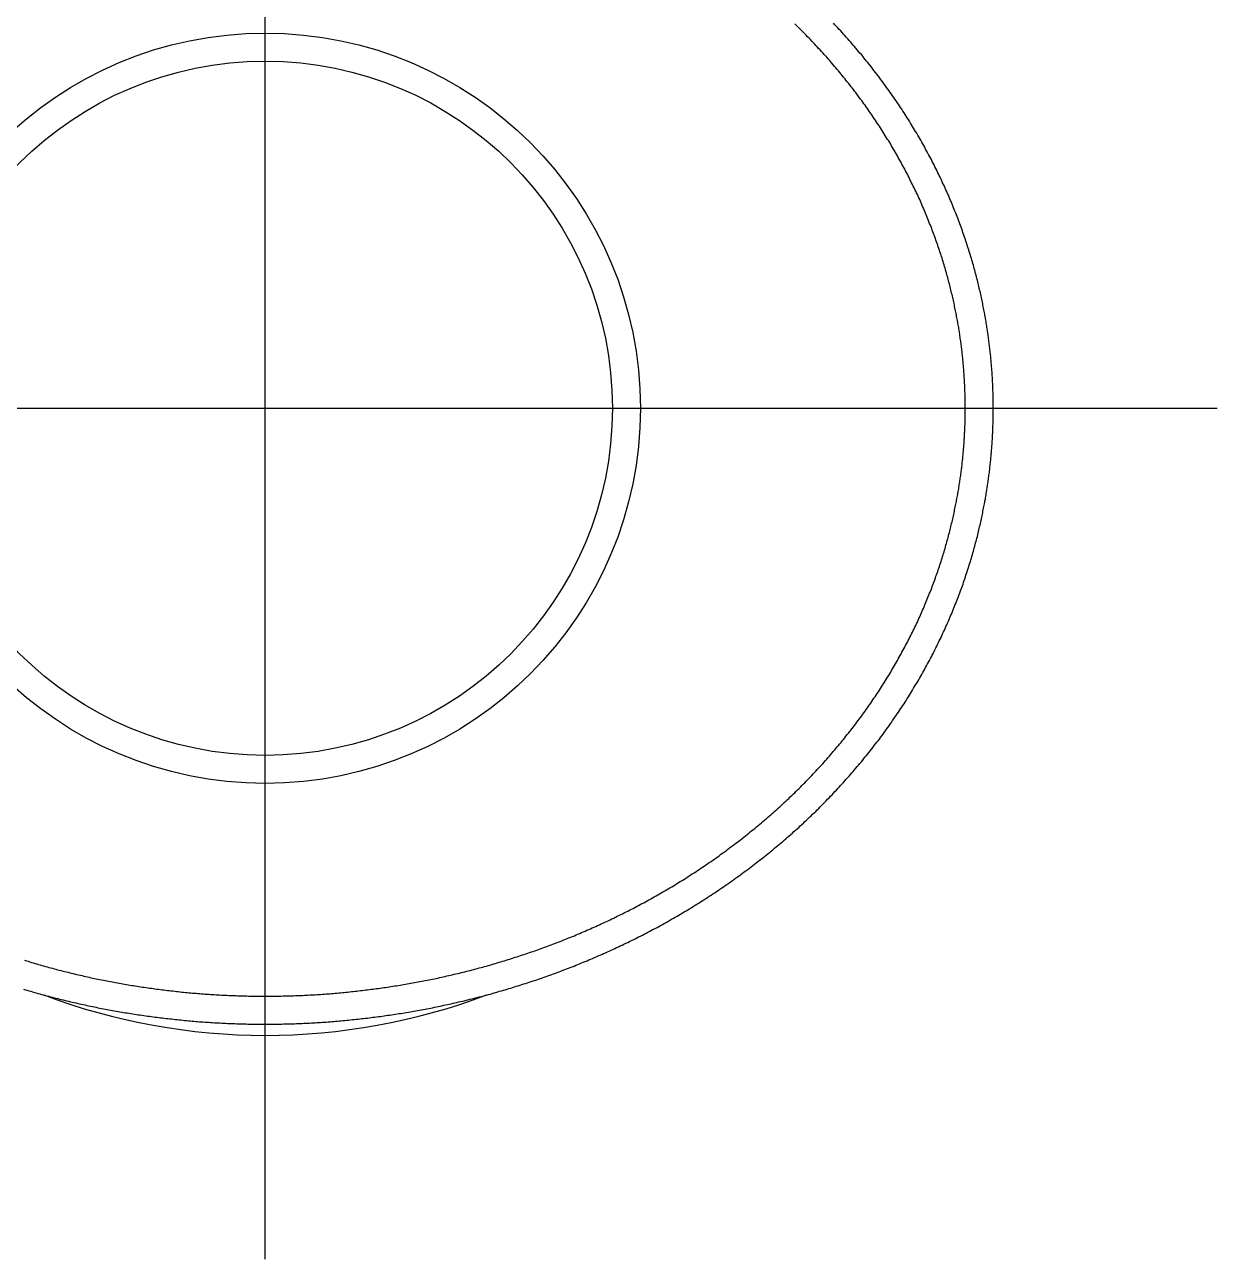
# Model space of a CAD drawing. Extents: x -29 to 61.8, y -32.1 to 20.9.
# Drawn here: x 51.2 to 61.85, y -7.6 to 3.42 of the extents above; entities that cross this region are included whole.
import ezdxf

# ---------------------------------------------------------------- set-up
doc = ezdxf.new("R2010")
doc.units = 0
doc.linetypes.add('CENTER', pattern=[50.8, 31.75, -6.35, 6.35, -6.35])
doc.layers.get('0').update_dxf_attribs({"linetype": 'CONTINUOUS'})
doc.layers.add('CENTER', color=1, linetype='CENTER')

msp = doc.modelspace()

# ---------------------------------------------------------------- linework, layer by layer
at = {"color": 7}
for points in [[(59.599, 0, 0), (59.599, 0.01, 0), (59.599, 0.021, 0), (59.599, 0.031, 0), (59.599, 0.041, 0), (59.599, 0.052, 0), (59.598, 0.062, 0), (59.598, 0.073, 0), (59.598, 0.083, 0), (59.598, 0.094, 0), (59.598, 0.104, 0), (59.597, 0.114, 0), (59.597, 0.125, 0), (59.597, 0.136, 0), (59.596, 0.146, 0), (59.596, 0.157, 0), (59.596, 0.167, 0), (59.595, 0.178, 0), (59.595, 0.188, 0), (59.594, 0.199, 0), (59.594, 0.21, 0), (59.593, 0.22, 0), (59.593, 0.231, 0), (59.592, 0.242, 0), (59.592, 0.253, 0), (59.591, 0.263, 0), (59.59, 0.274, 0), (59.59, 0.285, 0), (59.589, 0.296, 0), (59.588, 0.307, 0), (59.587, 0.318, 0), (59.587, 0.329, 0), (59.586, 0.339, 0), (59.585, 0.35, 0), (59.584, 0.361, 0), (59.583, 0.373, 0), (59.582, 0.384, 0), (59.581, 0.395, 0), (59.58, 0.406, 0), (59.579, 0.417, 0), (59.578, 0.428, 0), (59.577, 0.439, 0), (59.576, 0.451, 0), (59.575, 0.462, 0), (59.573, 0.473, 0), (59.572, 0.485, 0), (59.571, 0.496, 0), (59.57, 0.508, 0), (59.568, 0.519, 0), (59.567, 0.531, 0), (59.565, 0.542, 0), (59.564, 0.554, 0), (59.562, 0.565, 0), (59.561, 0.577, 0), (59.559, 0.589, 0), (59.558, 0.6, 0), (59.556, 0.612, 0), (59.554, 0.624, 0), (59.553, 0.636, 0), (59.551, 0.648, 0), (59.549, 0.66, 0), (59.547, 0.672, 0), (59.546, 0.684, 0), (59.544, 0.696, 0), (59.542, 0.708, 0), (59.54, 0.72, 0), (59.538, 0.732, 0), (59.536, 0.745, 0), (59.533, 0.757, 0), (59.531, 0.769, 0), (59.529, 0.782, 0), (59.527, 0.794, 0), (59.525, 0.807, 0), (59.522, 0.82, 0), (59.52, 0.832, 0), (59.517, 0.845, 0), (59.515, 0.858, 0), (59.512, 0.87, 0), (59.51, 0.883, 0), (59.507, 0.896, 0), (59.504, 0.909, 0), (59.502, 0.922, 0), (59.499, 0.935, 0), (59.496, 0.948, 0), (59.493, 0.962, 0), (59.49, 0.975, 0), (59.487, 0.988, 0), (59.484, 1.002, 0), (59.481, 1.015, 0), (59.477, 1.029, 0), (59.474, 1.042, 0), (59.471, 1.056, 0), (59.468, 1.07, 0), (59.464, 1.083, 0), (59.461, 1.097, 0), (59.457, 1.111, 0), (59.453, 1.125, 0), (59.45, 1.139, 0), (59.446, 1.153, 0), (59.442, 1.167, 0), (59.438, 1.181, 0), (59.434, 1.195, 0), (59.431, 1.209, 0), (59.426, 1.224, 0), (59.422, 1.238, 0), (59.418, 1.252, 0), (59.414, 1.267, 0), (59.41, 1.281, 0), (59.405, 1.296, 0), (59.401, 1.31, 0), (59.396, 1.325, 0), (59.392, 1.339, 0), (59.387, 1.354, 0), (59.383, 1.368, 0), (59.378, 1.383, 0), (59.373, 1.398, 0), (59.368, 1.412, 0), (59.363, 1.427, 0), (59.358, 1.442, 0), (59.353, 1.457, 0), (59.348, 1.472, 0), (59.343, 1.487, 0), (59.337, 1.501, 0), (59.332, 1.516, 0), (59.327, 1.531, 0), (59.321, 1.546, 0), (59.316, 1.561, 0), (59.31, 1.576, 0), (59.304, 1.591, 0), (59.299, 1.606, 0), (59.293, 1.621, 0), (59.287, 1.636, 0), (59.281, 1.651, 0), (59.275, 1.666, 0), (59.269, 1.682, 0), (59.263, 1.697, 0), (59.257, 1.712, 0), (59.251, 1.727, 0), (59.244, 1.742, 0), (59.238, 1.757, 0), (59.231, 1.772, 0), (59.225, 1.787, 0), (59.218, 1.802, 0), (59.212, 1.818, 0), (59.205, 1.833, 0), (59.198, 1.848, 0), (59.192, 1.863, 0), (59.185, 1.878, 0), (59.178, 1.893, 0), (59.171, 1.908, 0), (59.164, 1.924, 0), (59.157, 1.939, 0), (59.149, 1.954, 0), (59.142, 1.969, 0), (59.135, 1.984, 0), (59.127, 1.999, 0), (59.12, 2.014, 0), (59.112, 2.029, 0), (59.105, 2.044, 0), (59.097, 2.059, 0), (59.09, 2.074, 0), (59.082, 2.089, 0), (59.074, 2.104, 0), (59.066, 2.119, 0), (59.058, 2.134, 0), (59.05, 2.149, 0), (59.042, 2.164, 0), (59.034, 2.179, 0), (59.026, 2.194, 0), (59.018, 2.209, 0), (59.01, 2.224, 0), (59.001, 2.239, 0), (58.993, 2.254, 0), (58.984, 2.269, 0), (58.976, 2.283, 0), (58.967, 2.298, 0), (58.959, 2.313, 0), (58.95, 2.328, 0), (58.941, 2.343, 0), (58.933, 2.357, 0), (58.924, 2.372, 0), (58.915, 2.387, 0), (58.906, 2.401, 0), (58.897, 2.416, 0), (58.888, 2.431, 0), (58.879, 2.445, 0), (58.87, 2.46, 0), (58.86, 2.474, 0), (58.851, 2.489, 0), (58.842, 2.503, 0), (58.832, 2.518, 0), (58.823, 2.532, 0), (58.813, 2.547, 0), (58.804, 2.561, 0), (58.794, 2.576, 0), (58.784, 2.59, 0), (58.775, 2.605, 0), (58.765, 2.619, 0), (58.755, 2.633, 0), (58.745, 2.648, 0), (58.735, 2.662, 0), (58.725, 2.676, 0), (58.715, 2.69, 0), (58.705, 2.705, 0), (58.694, 2.719, 0), (58.684, 2.733, 0), (58.674, 2.747, 0), (58.663, 2.761, 0), (58.653, 2.776, 0), (58.642, 2.79, 0), (58.632, 2.804, 0), (58.621, 2.818, 0), (58.611, 2.832, 0), (58.6, 2.846, 0), (58.589, 2.86, 0), (58.578, 2.874, 0), (58.567, 2.888, 0), (58.556, 2.902, 0), (58.545, 2.915, 0), (58.534, 2.929, 0), (58.523, 2.943, 0), (58.512, 2.957, 0), (58.501, 2.971, 0), (58.49, 2.984, 0), (58.478, 2.998, 0), (58.467, 3.012, 0), (58.456, 3.025, 0), (58.444, 3.039, 0), (58.432, 3.053, 0), (58.421, 3.066, 0), (58.409, 3.08, 0), (58.398, 3.093, 0), (58.386, 3.107, 0), (58.374, 3.12, 0), (58.362, 3.134, 0), (58.35, 3.147, 0), (58.338, 3.16, 0), (58.326, 3.174, 0), (58.314, 3.187, 0), (58.302, 3.2, 0), (58.29, 3.213, 0), (58.278, 3.227, 0), (58.266, 3.24, 0), (58.253, 3.253, 0), (58.241, 3.266, 0), (58.228, 3.279, 0), (58.216, 3.292, 0), (58.204, 3.305, 0), (58.191, 3.318, 0), (58.178, 3.331, 0), (58.166, 3.344, 0), (58.153, 3.357, 0), (58.14, 3.37, 0), (58.127, 3.383, 0), (58.115, 3.395, 0), (58.102, 3.408, 0), (58.089, 3.421, 0), (58.076, 3.433, 0)], [(59.849, 0, 0), (59.849, 0.011, 0), (59.849, 0.022, 0), (59.849, 0.033, 0), (59.849, 0.044, 0), (59.849, 0.055, 0), (59.848, 0.066, 0), (59.848, 0.077, 0), (59.848, 0.088, 0), (59.848, 0.099, 0), (59.848, 0.11, 0), (59.847, 0.121, 0), (59.847, 0.132, 0), (59.847, 0.143, 0), (59.846, 0.154, 0), (59.846, 0.166, 0), (59.846, 0.177, 0), (59.845, 0.188, 0), (59.845, 0.199, 0), (59.844, 0.21, 0), (59.844, 0.222, 0), (59.843, 0.233, 0), (59.843, 0.244, 0), (59.842, 0.256, 0), (59.841, 0.267, 0), (59.841, 0.278, 0), (59.84, 0.29, 0), (59.839, 0.301, 0), (59.839, 0.313, 0), (59.838, 0.324, 0), (59.837, 0.336, 0), (59.836, 0.347, 0), (59.835, 0.359, 0), (59.834, 0.37, 0), (59.833, 0.382, 0), (59.832, 0.394, 0), (59.831, 0.405, 0), (59.83, 0.417, 0), (59.829, 0.429, 0), (59.828, 0.441, 0), (59.827, 0.452, 0), (59.826, 0.464, 0), (59.825, 0.476, 0), (59.823, 0.488, 0), (59.822, 0.5, 0), (59.821, 0.512, 0), (59.819, 0.524, 0), (59.818, 0.536, 0), (59.816, 0.548, 0), (59.815, 0.561, 0), (59.813, 0.573, 0), (59.812, 0.585, 0), (59.81, 0.597, 0), (59.809, 0.61, 0), (59.807, 0.622, 0), (59.806, 0.634, 0), (59.804, 0.647, 0), (59.802, 0.659, 0), (59.8, 0.672, 0), (59.798, 0.684, 0), (59.797, 0.697, 0), (59.794, 0.71, 0), (59.792, 0.722, 0), (59.791, 0.735, 0), (59.788, 0.748, 0), (59.786, 0.761, 0), (59.784, 0.774, 0), (59.782, 0.787, 0), (59.78, 0.8, 0), (59.778, 0.813, 0), (59.775, 0.826, 0), (59.773, 0.839, 0), (59.77, 0.852, 0), (59.768, 0.866, 0), (59.765, 0.879, 0), (59.763, 0.893, 0), (59.76, 0.906, 0), (59.757, 0.92, 0), (59.755, 0.933, 0), (59.752, 0.947, 0), (59.749, 0.96, 0), (59.746, 0.974, 0), (59.743, 0.988, 0), (59.74, 1.002, 0), (59.737, 1.016, 0), (59.734, 1.03, 0), (59.731, 1.044, 0), (59.727, 1.058, 0), (59.724, 1.072, 0), (59.721, 1.087, 0), (59.717, 1.101, 0), (59.714, 1.115, 0), (59.71, 1.13, 0), (59.707, 1.144, 0), (59.703, 1.159, 0), (59.699, 1.174, 0), (59.695, 1.188, 0), (59.691, 1.203, 0), (59.688, 1.218, 0), (59.684, 1.233, 0), (59.679, 1.247, 0), (59.675, 1.262, 0), (59.671, 1.277, 0), (59.667, 1.292, 0), (59.663, 1.307, 0), (59.658, 1.323, 0), (59.654, 1.338, 0), (59.649, 1.353, 0), (59.645, 1.368, 0), (59.64, 1.383, 0), (59.635, 1.399, 0), (59.63, 1.414, 0), (59.625, 1.43, 0), (59.62, 1.445, 0), (59.615, 1.46, 0), (59.61, 1.476, 0), (59.605, 1.491, 0), (59.6, 1.507, 0), (59.595, 1.523, 0), (59.589, 1.538, 0), (59.584, 1.554, 0), (59.578, 1.57, 0), (59.573, 1.585, 0), (59.567, 1.601, 0), (59.562, 1.617, 0), (59.556, 1.632, 0), (59.55, 1.648, 0), (59.544, 1.664, 0), (59.538, 1.68, 0), (59.532, 1.696, 0), (59.526, 1.711, 0), (59.52, 1.727, 0), (59.514, 1.743, 0), (59.507, 1.759, 0), (59.501, 1.775, 0), (59.495, 1.791, 0), (59.488, 1.807, 0), (59.481, 1.823, 0), (59.475, 1.839, 0), (59.468, 1.855, 0), (59.461, 1.87, 0), (59.455, 1.886, 0), (59.448, 1.902, 0), (59.441, 1.918, 0), (59.434, 1.934, 0), (59.426, 1.95, 0), (59.419, 1.966, 0), (59.412, 1.982, 0), (59.405, 1.998, 0), (59.397, 2.014, 0), (59.39, 2.03, 0), (59.383, 2.046, 0), (59.375, 2.062, 0), (59.367, 2.077, 0), (59.36, 2.093, 0), (59.352, 2.109, 0), (59.344, 2.125, 0), (59.336, 2.141, 0), (59.328, 2.157, 0), (59.32, 2.173, 0), (59.312, 2.188, 0), (59.304, 2.204, 0), (59.296, 2.22, 0), (59.288, 2.236, 0), (59.279, 2.252, 0), (59.271, 2.267, 0), (59.262, 2.283, 0), (59.254, 2.299, 0), (59.245, 2.314, 0), (59.237, 2.33, 0), (59.228, 2.346, 0), (59.219, 2.361, 0), (59.211, 2.377, 0), (59.202, 2.393, 0), (59.193, 2.408, 0), (59.184, 2.424, 0), (59.175, 2.439, 0), (59.166, 2.455, 0), (59.156, 2.47, 0), (59.147, 2.486, 0), (59.138, 2.501, 0), (59.129, 2.517, 0), (59.119, 2.532, 0), (59.11, 2.547, 0), (59.1, 2.563, 0), (59.091, 2.578, 0), (59.081, 2.593, 0), (59.071, 2.609, 0), (59.061, 2.624, 0), (59.052, 2.639, 0), (59.042, 2.654, 0), (59.032, 2.67, 0), (59.022, 2.685, 0), (59.012, 2.7, 0), (59.002, 2.715, 0), (58.991, 2.73, 0), (58.981, 2.745, 0), (58.971, 2.76, 0), (58.961, 2.775, 0), (58.95, 2.79, 0), (58.94, 2.805, 0), (58.929, 2.82, 0), (58.919, 2.835, 0), (58.908, 2.85, 0), (58.897, 2.865, 0), (58.886, 2.88, 0), (58.876, 2.895, 0), (58.865, 2.91, 0), (58.854, 2.925, 0), (58.843, 2.939, 0), (58.832, 2.954, 0), (58.821, 2.969, 0), (58.809, 2.983, 0), (58.798, 2.998, 0), (58.787, 3.013, 0), (58.775, 3.027, 0), (58.764, 3.042, 0), (58.753, 3.057, 0), (58.741, 3.071, 0), (58.73, 3.086, 0), (58.718, 3.1, 0), (58.706, 3.114, 0), (58.694, 3.129, 0), (58.683, 3.143, 0), (58.671, 3.158, 0), (58.659, 3.172, 0), (58.647, 3.186, 0), (58.635, 3.2, 0), (58.623, 3.215, 0), (58.611, 3.229, 0), (58.599, 3.243, 0), (58.586, 3.257, 0), (58.574, 3.271, 0), (58.562, 3.285, 0), (58.549, 3.299, 0), (58.537, 3.313, 0), (58.524, 3.327, 0), (58.512, 3.341, 0), (58.499, 3.355, 0), (58.487, 3.369, 0), (58.474, 3.383, 0), (58.461, 3.397, 0), (58.448, 3.41, 0), (58.435, 3.424, 0), (58.422, 3.438, 0)], [(51.192, -5.188, 0), (51.208, -5.193, 0), (51.224, -5.198, 0), (51.24, -5.202, 0), (51.256, -5.207, 0), (51.272, -5.212, 0), (51.288, -5.216, 0), (51.304, -5.221, 0), (51.32, -5.225, 0), (51.336, -5.23, 0), (51.352, -5.234, 0), (51.368, -5.238, 0), (51.384, -5.243, 0), (51.4, -5.247, 0), (51.416, -5.251, 0), (51.432, -5.256, 0), (51.449, -5.26, 0), (51.465, -5.264, 0), (51.481, -5.268, 0), (51.497, -5.272, 0), (51.513, -5.276, 0), (51.529, -5.28, 0), (51.546, -5.284, 0), (51.562, -5.288, 0), (51.578, -5.292, 0), (51.594, -5.296, 0), (51.611, -5.3, 0), (51.627, -5.303, 0), (51.643, -5.307, 0), (51.659, -5.311, 0), (51.675, -5.315, 0), (51.692, -5.318, 0), (51.708, -5.322, 0), (51.724, -5.325, 0), (51.741, -5.329, 0), (51.757, -5.333, 0), (51.773, -5.336, 0), (51.789, -5.339, 0), (51.806, -5.343, 0), (51.822, -5.346, 0), (51.839, -5.349, 0), (51.855, -5.353, 0), (51.871, -5.356, 0), (51.888, -5.359, 0), (51.904, -5.362, 0), (51.92, -5.366, 0), (51.937, -5.369, 0), (51.953, -5.372, 0), (51.969, -5.375, 0), (51.986, -5.378, 0), (52.002, -5.381, 0), (52.019, -5.384, 0), (52.035, -5.386, 0), (52.051, -5.389, 0), (52.068, -5.392, 0), (52.084, -5.395, 0), (52.101, -5.398, 0), (52.117, -5.4, 0), (52.134, -5.403, 0), (52.15, -5.406, 0), (52.166, -5.408, 0), (52.183, -5.411, 0), (52.199, -5.413, 0), (52.216, -5.416, 0), (52.232, -5.418, 0), (52.249, -5.421, 0), (52.265, -5.423, 0), (52.282, -5.425, 0), (52.298, -5.428, 0), (52.315, -5.43, 0), (52.331, -5.432, 0), (52.348, -5.434, 0), (52.364, -5.437, 0), (52.381, -5.439, 0), (52.397, -5.441, 0), (52.414, -5.443, 0), (52.431, -5.445, 0), (52.447, -5.447, 0), (52.464, -5.449, 0), (52.48, -5.451, 0), (52.497, -5.453, 0), (52.513, -5.454, 0), (52.53, -5.456, 0), (52.546, -5.458, 0), (52.563, -5.46, 0), (52.58, -5.461, 0), (52.596, -5.463, 0), (52.613, -5.465, 0), (52.629, -5.466, 0), (52.646, -5.468, 0), (52.663, -5.469, 0), (52.679, -5.471, 0), (52.696, -5.472, 0), (52.712, -5.474, 0), (52.729, -5.475, 0), (52.745, -5.476, 0), (52.762, -5.478, 0), (52.779, -5.479, 0), (52.795, -5.48, 0), (52.812, -5.481, 0), (52.829, -5.482, 0), (52.845, -5.483, 0), (52.862, -5.485, 0), (52.879, -5.486, 0), (52.895, -5.487, 0), (52.912, -5.488, 0), (52.928, -5.489, 0), (52.945, -5.489, 0), (52.962, -5.49, 0), (52.978, -5.491, 0), (52.995, -5.492, 0), (53.011, -5.493, 0), (53.028, -5.493, 0), (53.045, -5.494, 0), (53.061, -5.495, 0), (53.078, -5.495, 0), (53.095, -5.496, 0), (53.111, -5.496, 0), (53.128, -5.497, 0), (53.145, -5.497, 0), (53.161, -5.498, 0), (53.178, -5.498, 0), (53.195, -5.499, 0), (53.211, -5.499, 0), (53.228, -5.499, 0), (53.245, -5.499, 0), (53.261, -5.5, 0), (53.278, -5.5, 0), (53.294, -5.5, 0), (53.311, -5.5, 0), (53.328, -5.5, 0), (53.344, -5.5, 0), (53.361, -5.5, 0), (53.378, -5.5, 0), (53.395, -5.5, 0), (53.411, -5.5, 0), (53.428, -5.5, 0), (53.444, -5.5, 0), (53.461, -5.499, 0), (53.478, -5.499, 0), (53.494, -5.499, 0), (53.511, -5.498, 0), (53.528, -5.498, 0), (53.544, -5.498, 0), (53.561, -5.497, 0), (53.578, -5.497, 0), (53.594, -5.496, 0), (53.611, -5.496, 0), (53.628, -5.495, 0), (53.644, -5.494, 0), (53.661, -5.494, 0), (53.678, -5.493, 0), (53.694, -5.492, 0), (53.711, -5.492, 0), (53.728, -5.491, 0), (53.744, -5.49, 0), (53.761, -5.489, 0), (53.778, -5.488, 0), (53.794, -5.487, 0), (53.811, -5.486, 0), (53.828, -5.485, 0), (53.844, -5.484, 0), (53.861, -5.483, 0), (53.878, -5.482, 0), (53.894, -5.481, 0), (53.911, -5.479, 0), (53.928, -5.478, 0), (53.944, -5.477, 0), (53.961, -5.476, 0), (53.978, -5.474, 0), (53.994, -5.473, 0), (54.011, -5.471, 0), (54.028, -5.47, 0), (54.044, -5.468, 0), (54.061, -5.467, 0), (54.078, -5.465, 0), (54.094, -5.464, 0), (54.111, -5.462, 0), (54.128, -5.46, 0), (54.144, -5.459, 0), (54.161, -5.457, 0), (54.178, -5.455, 0), (54.194, -5.453, 0), (54.211, -5.451, 0), (54.227, -5.45, 0), (54.244, -5.448, 0), (54.261, -5.446, 0), (54.278, -5.444, 0), (54.294, -5.442, 0), (54.311, -5.439, 0), (54.327, -5.437, 0), (54.344, -5.435, 0), (54.361, -5.433, 0), (54.377, -5.431, 0), (54.394, -5.428, 0), (54.411, -5.426, 0), (54.427, -5.424, 0), (54.444, -5.421, 0), (54.461, -5.419, 0), (54.477, -5.417, 0), (54.494, -5.414, 0), (54.511, -5.412, 0), (54.527, -5.409, 0), (54.544, -5.406, 0), (54.56, -5.404, 0), (54.577, -5.401, 0), (54.594, -5.398, 0), (54.61, -5.396, 0), (54.627, -5.393, 0), (54.644, -5.39, 0), (54.66, -5.387, 0), (54.677, -5.384, 0), (54.694, -5.381, 0), (54.71, -5.378, 0), (54.727, -5.375, 0), (54.743, -5.372, 0), (54.76, -5.369, 0), (54.777, -5.366, 0), (54.793, -5.363, 0), (54.81, -5.359, 0), (54.827, -5.356, 0), (54.843, -5.353, 0), (54.86, -5.349, 0), (54.877, -5.346, 0), (54.893, -5.343, 0), (54.91, -5.339, 0), (54.926, -5.336, 0), (54.943, -5.332, 0), (54.96, -5.329, 0), (54.976, -5.325, 0), (54.993, -5.321, 0), (55.01, -5.318, 0), (55.026, -5.314, 0), (55.043, -5.31, 0), (55.059, -5.306, 0), (55.076, -5.302, 0), (55.093, -5.299, 0), (55.109, -5.295, 0), (55.126, -5.291, 0), (55.143, -5.287, 0), (55.159, -5.283, 0), (55.176, -5.278, 0), (55.193, -5.274, 0), (55.209, -5.27, 0), (55.226, -5.266, 0), (55.242, -5.262, 0), (55.259, -5.257, 0), (55.276, -5.253, 0), (55.292, -5.249, 0), (55.309, -5.244, 0), (55.325, -5.24, 0), (55.342, -5.235, 0), (55.359, -5.231, 0), (55.375, -5.226, 0), (55.392, -5.221, 0), (55.408, -5.217, 0), (55.425, -5.212, 0), (55.442, -5.207, 0), (55.458, -5.202, 0), (55.475, -5.198, 0), (55.492, -5.193, 0), (55.508, -5.188, 0), (55.525, -5.183, 0), (55.541, -5.178, 0), (55.558, -5.173, 0), (55.575, -5.168, 0), (55.591, -5.162, 0), (55.608, -5.157, 0), (55.624, -5.152, 0), (55.641, -5.147, 0), (55.658, -5.141, 0), (55.674, -5.136, 0), (55.691, -5.131, 0), (55.707, -5.125, 0), (55.724, -5.12, 0), (55.741, -5.114, 0), (55.757, -5.109, 0), (55.774, -5.103, 0), (55.79, -5.097, 0), (55.807, -5.092, 0), (55.824, -5.086, 0), (55.84, -5.08, 0), (55.857, -5.074, 0), (55.873, -5.068, 0), (55.89, -5.062, 0), (55.907, -5.056, 0), (55.923, -5.05, 0), (55.94, -5.044, 0), (55.956, -5.038, 0), (55.973, -5.032, 0), (55.989, -5.026, 0), (56.006, -5.019, 0), (56.023, -5.013, 0), (56.039, -5.007, 0), (56.056, -5, 0), (56.072, -4.994, 0), (56.089, -4.987, 0), (56.106, -4.981, 0), (56.122, -4.974, 0), (56.139, -4.968, 0), (56.155, -4.961, 0), (56.172, -4.954, 0), (56.188, -4.947, 0), (56.205, -4.941, 0), (56.222, -4.934, 0), (56.238, -4.927, 0), (56.255, -4.92, 0), (56.271, -4.913, 0), (56.288, -4.906, 0), (56.304, -4.899, 0), (56.321, -4.891, 0), (56.337, -4.884, 0), (56.354, -4.877, 0), (56.37, -4.87, 0), (56.387, -4.862, 0), (56.404, -4.855, 0), (56.42, -4.847, 0), (56.437, -4.84, 0), (56.453, -4.832, 0), (56.469, -4.825, 0), (56.486, -4.817, 0), (56.502, -4.809, 0), (56.519, -4.802, 0), (56.535, -4.794, 0), (56.552, -4.786, 0), (56.568, -4.778, 0), (56.585, -4.77, 0), (56.601, -4.762, 0), (56.618, -4.754, 0), (56.634, -4.746, 0), (56.651, -4.738, 0), (56.667, -4.729, 0), (56.683, -4.721, 0), (56.7, -4.713, 0), (56.716, -4.705, 0), (56.733, -4.696, 0), (56.749, -4.688, 0), (56.765, -4.679, 0), (56.782, -4.671, 0), (56.798, -4.662, 0), (56.814, -4.653, 0), (56.831, -4.645, 0), (56.847, -4.636, 0), (56.863, -4.627, 0), (56.879, -4.618, 0), (56.896, -4.609, 0), (56.912, -4.6, 0), (56.928, -4.591, 0), (56.944, -4.582, 0), (56.961, -4.573, 0), (56.977, -4.564, 0), (56.993, -4.554, 0), (57.009, -4.545, 0), (57.026, -4.536, 0), (57.042, -4.526, 0), (57.058, -4.517, 0), (57.074, -4.507, 0), (57.09, -4.498, 0), (57.106, -4.488, 0), (57.122, -4.478, 0), (57.138, -4.469, 0), (57.154, -4.459, 0), (57.17, -4.449, 0), (57.187, -4.439, 0), (57.203, -4.429, 0), (57.219, -4.419, 0), (57.234, -4.409, 0), (57.251, -4.399, 0), (57.266, -4.389, 0), (57.282, -4.379, 0), (57.298, -4.368, 0), (57.314, -4.358, 0), (57.33, -4.348, 0), (57.346, -4.337, 0), (57.362, -4.327, 0), (57.377, -4.316, 0), (57.393, -4.306, 0), (57.409, -4.295, 0), (57.425, -4.284, 0), (57.44, -4.274, 0), (57.456, -4.263, 0), (57.471, -4.252, 0), (57.487, -4.241, 0), (57.503, -4.23, 0), (57.518, -4.219, 0), (57.534, -4.208, 0), (57.549, -4.197, 0), (57.565, -4.186, 0), (57.58, -4.175, 0), (57.595, -4.164, 0), (57.611, -4.153, 0), (57.626, -4.141, 0), (57.641, -4.13, 0), (57.657, -4.119, 0), (57.672, -4.107, 0), (57.687, -4.096, 0), (57.702, -4.084, 0), (57.717, -4.072, 0), (57.732, -4.061, 0), (57.747, -4.049, 0), (57.762, -4.037, 0), (57.777, -4.026, 0), (57.792, -4.014, 0), (57.807, -4.002, 0), (57.822, -3.99, 0), (57.837, -3.978, 0), (57.852, -3.966, 0), (57.867, -3.954, 0), (57.881, -3.942, 0), (57.896, -3.93, 0), (57.911, -3.918, 0), (57.925, -3.906, 0), (57.94, -3.893, 0), (57.954, -3.881, 0), (57.969, -3.869, 0), (57.983, -3.856, 0), (57.998, -3.844, 0), (58.012, -3.831, 0), (58.026, -3.819, 0), (58.041, -3.806, 0), (58.055, -3.794, 0), (58.069, -3.781, 0), (58.084, -3.768, 0), (58.098, -3.756, 0), (58.112, -3.743, 0), (58.126, -3.73, 0), (58.14, -3.717, 0), (58.154, -3.704, 0), (58.167, -3.691, 0), (58.181, -3.678, 0), (58.195, -3.665, 0), (58.209, -3.652, 0), (58.223, -3.639, 0), (58.236, -3.626, 0), (58.25, -3.613, 0), (58.264, -3.6, 0), (58.277, -3.586, 0), (58.291, -3.573, 0), (58.304, -3.56, 0), (58.317, -3.546, 0), (58.331, -3.533, 0), (58.344, -3.519, 0), (58.357, -3.506, 0), (58.37, -3.492, 0), (58.383, -3.479, 0), (58.397, -3.465, 0), (58.41, -3.452, 0), (58.422, -3.438, 0), (58.435, -3.424, 0), (58.448, -3.41, 0), (58.461, -3.397, 0), (58.474, -3.383, 0), (58.486, -3.369, 0), (58.499, -3.355, 0), (58.512, -3.341, 0), (58.524, -3.327, 0), (58.537, -3.313, 0), (58.549, -3.299, 0), (58.562, -3.285, 0), (58.574, -3.271, 0), (58.586, -3.257, 0), (58.599, -3.243, 0), (58.611, -3.229, 0), (58.623, -3.215, 0), (58.635, -3.2, 0), (58.647, -3.186, 0), (58.659, -3.172, 0), (58.671, -3.158, 0), (58.683, -3.143, 0), (58.694, -3.129, 0), (58.706, -3.114, 0), (58.718, -3.1, 0), (58.73, -3.086, 0), (58.741, -3.071, 0), (58.753, -3.056, 0), (58.764, -3.042, 0), (58.776, -3.027, 0), (58.787, -3.013, 0), (58.798, -2.998, 0), (58.809, -2.983, 0), (58.821, -2.969, 0), (58.832, -2.954, 0), (58.843, -2.939, 0), (58.854, -2.925, 0), (58.865, -2.91, 0), (58.876, -2.895, 0), (58.886, -2.88, 0), (58.897, -2.865, 0), (58.908, -2.85, 0), (58.919, -2.835, 0), (58.929, -2.82, 0), (58.94, -2.805, 0), (58.95, -2.79, 0), (58.961, -2.775, 0), (58.971, -2.76, 0), (58.981, -2.745, 0), (58.992, -2.73, 0), (59.002, -2.715, 0), (59.012, -2.7, 0), (59.022, -2.685, 0), (59.032, -2.67, 0), (59.042, -2.654, 0), (59.052, -2.639, 0), (59.062, -2.624, 0), (59.071, -2.609, 0), (59.081, -2.593, 0), (59.091, -2.578, 0), (59.1, -2.563, 0), (59.11, -2.547, 0), (59.119, -2.532, 0), (59.129, -2.517, 0), (59.138, -2.501, 0), (59.147, -2.486, 0), (59.156, -2.47, 0), (59.166, -2.455, 0), (59.175, -2.439, 0), (59.184, -2.424, 0), (59.193, -2.408, 0), (59.202, -2.393, 0), (59.211, -2.377, 0), (59.219, -2.361, 0), (59.228, -2.346, 0), (59.237, -2.33, 0), (59.245, -2.314, 0), (59.254, -2.299, 0), (59.262, -2.283, 0), (59.271, -2.267, 0), (59.279, -2.252, 0), (59.288, -2.236, 0), (59.296, -2.22, 0), (59.304, -2.204, 0), (59.312, -2.189, 0), (59.32, -2.173, 0), (59.328, -2.157, 0), (59.336, -2.141, 0), (59.344, -2.125, 0), (59.352, -2.109, 0), (59.36, -2.093, 0), (59.367, -2.078, 0), (59.375, -2.062, 0), (59.383, -2.046, 0), (59.39, -2.03, 0), (59.397, -2.014, 0), (59.405, -1.998, 0), (59.412, -1.982, 0), (59.419, -1.966, 0), (59.426, -1.95, 0), (59.434, -1.934, 0), (59.441, -1.918, 0), (59.448, -1.902, 0), (59.455, -1.886, 0), (59.461, -1.87, 0), (59.468, -1.855, 0), (59.475, -1.839, 0), (59.481, -1.823, 0), (59.488, -1.807, 0), (59.495, -1.791, 0), (59.501, -1.775, 0), (59.507, -1.759, 0), (59.514, -1.743, 0), (59.52, -1.727, 0), (59.526, -1.711, 0), (59.532, -1.696, 0), (59.538, -1.68, 0), (59.544, -1.664, 0), (59.55, -1.648, 0), (59.556, -1.632, 0), (59.562, -1.617, 0), (59.567, -1.601, 0), (59.573, -1.585, 0), (59.579, -1.57, 0), (59.584, -1.554, 0), (59.59, -1.538, 0), (59.595, -1.523, 0), (59.6, -1.507, 0), (59.605, -1.492, 0), (59.61, -1.476, 0), (59.615, -1.46, 0), (59.62, -1.445, 0), (59.625, -1.43, 0), (59.63, -1.414, 0), (59.635, -1.399, 0), (59.64, -1.384, 0), (59.645, -1.368, 0), (59.649, -1.353, 0), (59.654, -1.338, 0), (59.658, -1.323, 0), (59.663, -1.307, 0), (59.667, -1.292, 0), (59.671, -1.277, 0), (59.675, -1.262, 0), (59.679, -1.247, 0), (59.684, -1.233, 0), (59.688, -1.218, 0), (59.691, -1.203, 0), (59.695, -1.188, 0), (59.699, -1.174, 0), (59.703, -1.159, 0), (59.707, -1.144, 0), (59.71, -1.13, 0), (59.714, -1.115, 0), (59.717, -1.101, 0), (59.721, -1.087, 0), (59.724, -1.072, 0), (59.727, -1.058, 0), (59.731, -1.044, 0), (59.734, -1.03, 0), (59.737, -1.016, 0), (59.74, -1.002, 0), (59.743, -0.988, 0), (59.746, -0.974, 0), (59.749, -0.961, 0), (59.752, -0.947, 0), (59.755, -0.933, 0), (59.757, -0.92, 0), (59.76, -0.906, 0), (59.763, -0.893, 0), (59.765, -0.879, 0), (59.768, -0.866, 0), (59.77, -0.853, 0), (59.773, -0.839, 0), (59.775, -0.826, 0), (59.778, -0.813, 0), (59.78, -0.8, 0), (59.782, -0.787, 0), (59.784, -0.774, 0), (59.786, -0.761, 0), (59.788, -0.748, 0), (59.791, -0.735, 0), (59.792, -0.723, 0), (59.794, -0.71, 0), (59.796, -0.697, 0), (59.798, -0.684, 0), (59.8, -0.672, 0), (59.802, -0.659, 0), (59.804, -0.647, 0), (59.806, -0.634, 0), (59.807, -0.622, 0), (59.809, -0.61, 0), (59.81, -0.597, 0), (59.812, -0.585, 0), (59.814, -0.573, 0), (59.815, -0.561, 0), (59.817, -0.548, 0), (59.818, -0.536, 0), (59.819, -0.524, 0), (59.821, -0.512, 0), (59.822, -0.5, 0), (59.823, -0.488, 0), (59.825, -0.476, 0), (59.826, -0.464, 0), (59.827, -0.452, 0), (59.828, -0.441, 0), (59.829, -0.429, 0), (59.83, -0.417, 0), (59.831, -0.405, 0), (59.832, -0.394, 0), (59.833, -0.382, 0), (59.834, -0.37, 0), (59.835, -0.359, 0), (59.836, -0.347, 0), (59.837, -0.336, 0), (59.838, -0.324, 0), (59.839, -0.313, 0), (59.839, -0.301, 0), (59.84, -0.29, 0), (59.841, -0.278, 0), (59.841, -0.267, 0), (59.842, -0.256, 0), (59.843, -0.244, 0), (59.843, -0.233, 0), (59.844, -0.222, 0), (59.844, -0.21, 0), (59.845, -0.199, 0), (59.845, -0.188, 0), (59.846, -0.177, 0), (59.846, -0.166, 0), (59.846, -0.154, 0), (59.847, -0.143, 0), (59.847, -0.132, 0), (59.847, -0.121, 0), (59.848, -0.11, 0), (59.848, -0.099, 0), (59.848, -0.088, 0), (59.848, -0.077, 0), (59.848, -0.066, 0), (59.849, -0.055, 0), (59.849, -0.044, 0), (59.849, -0.033, 0), (59.849, -0.022, 0), (59.849, -0.011, 0), (59.849, 0, 0)], [(51.201, -4.93, 0), (51.217, -4.935, 0), (51.232, -4.939, 0), (51.248, -4.944, 0), (51.263, -4.949, 0), (51.278, -4.953, 0), (51.294, -4.958, 0), (51.309, -4.962, 0), (51.325, -4.967, 0), (51.34, -4.971, 0), (51.356, -4.976, 0), (51.371, -4.98, 0), (51.387, -4.984, 0), (51.402, -4.989, 0), (51.418, -4.993, 0), (51.433, -4.997, 0), (51.449, -5.001, 0), (51.465, -5.005, 0), (51.48, -5.01, 0), (51.496, -5.014, 0), (51.511, -5.018, 0), (51.527, -5.022, 0), (51.542, -5.026, 0), (51.558, -5.03, 0), (51.574, -5.034, 0), (51.589, -5.037, 0), (51.605, -5.041, 0), (51.621, -5.045, 0), (51.636, -5.049, 0), (51.652, -5.053, 0), (51.668, -5.056, 0), (51.683, -5.06, 0), (51.699, -5.064, 0), (51.715, -5.067, 0), (51.73, -5.071, 0), (51.746, -5.074, 0), (51.762, -5.078, 0), (51.778, -5.081, 0), (51.793, -5.085, 0), (51.809, -5.088, 0), (51.825, -5.091, 0), (51.841, -5.095, 0), (51.856, -5.098, 0), (51.872, -5.101, 0), (51.888, -5.104, 0), (51.904, -5.108, 0), (51.92, -5.111, 0), (51.935, -5.114, 0), (51.951, -5.117, 0), (51.967, -5.12, 0), (51.983, -5.123, 0), (51.999, -5.126, 0), (52.014, -5.129, 0), (52.03, -5.132, 0), (52.046, -5.135, 0), (52.062, -5.137, 0), (52.078, -5.14, 0), (52.094, -5.143, 0), (52.11, -5.146, 0), (52.126, -5.148, 0), (52.142, -5.151, 0), (52.157, -5.154, 0), (52.173, -5.156, 0), (52.189, -5.159, 0), (52.205, -5.161, 0), (52.221, -5.164, 0), (52.237, -5.166, 0), (52.253, -5.169, 0), (52.269, -5.171, 0), (52.285, -5.173, 0), (52.301, -5.176, 0), (52.317, -5.178, 0), (52.333, -5.18, 0), (52.349, -5.182, 0), (52.365, -5.184, 0), (52.381, -5.187, 0), (52.397, -5.189, 0), (52.413, -5.191, 0), (52.428, -5.193, 0), (52.444, -5.195, 0), (52.461, -5.197, 0), (52.477, -5.199, 0), (52.492, -5.2, 0), (52.508, -5.202, 0), (52.525, -5.204, 0), (52.541, -5.206, 0), (52.556, -5.208, 0), (52.573, -5.209, 0), (52.589, -5.211, 0), (52.605, -5.213, 0), (52.621, -5.214, 0), (52.637, -5.216, 0), (52.653, -5.217, 0), (52.669, -5.219, 0), (52.685, -5.22, 0), (52.701, -5.222, 0), (52.717, -5.223, 0), (52.733, -5.224, 0), (52.749, -5.226, 0), (52.765, -5.227, 0), (52.781, -5.228, 0), (52.797, -5.23, 0), (52.813, -5.231, 0), (52.829, -5.232, 0), (52.846, -5.233, 0), (52.862, -5.234, 0), (52.878, -5.235, 0), (52.894, -5.236, 0), (52.91, -5.237, 0), (52.926, -5.238, 0), (52.942, -5.239, 0), (52.958, -5.24, 0), (52.974, -5.241, 0), (52.99, -5.241, 0), (53.006, -5.242, 0), (53.023, -5.243, 0), (53.039, -5.244, 0), (53.055, -5.244, 0), (53.071, -5.245, 0), (53.087, -5.245, 0), (53.103, -5.246, 0), (53.119, -5.246, 0), (53.135, -5.247, 0), (53.151, -5.247, 0), (53.167, -5.248, 0), (53.184, -5.248, 0), (53.2, -5.249, 0), (53.216, -5.249, 0), (53.232, -5.249, 0), (53.248, -5.249, 0), (53.264, -5.25, 0), (53.28, -5.25, 0), (53.296, -5.25, 0), (53.312, -5.25, 0), (53.328, -5.25, 0), (53.345, -5.25, 0), (53.361, -5.25, 0), (53.377, -5.25, 0), (53.393, -5.25, 0), (53.409, -5.25, 0), (53.425, -5.25, 0), (53.441, -5.25, 0), (53.458, -5.249, 0), (53.474, -5.249, 0), (53.49, -5.249, 0), (53.506, -5.248, 0), (53.522, -5.248, 0), (53.538, -5.248, 0), (53.554, -5.247, 0), (53.57, -5.247, 0), (53.586, -5.246, 0), (53.602, -5.246, 0), (53.619, -5.245, 0), (53.635, -5.245, 0), (53.651, -5.244, 0), (53.667, -5.243, 0), (53.683, -5.243, 0), (53.699, -5.242, 0), (53.715, -5.241, 0), (53.731, -5.24, 0), (53.748, -5.239, 0), (53.764, -5.238, 0), (53.78, -5.238, 0), (53.796, -5.237, 0), (53.812, -5.236, 0), (53.828, -5.235, 0), (53.844, -5.234, 0), (53.861, -5.232, 0), (53.877, -5.231, 0), (53.893, -5.23, 0), (53.909, -5.229, 0), (53.925, -5.228, 0), (53.941, -5.226, 0), (53.957, -5.225, 0), (53.973, -5.224, 0), (53.989, -5.222, 0), (54.005, -5.221, 0), (54.022, -5.22, 0), (54.038, -5.218, 0), (54.054, -5.216, 0), (54.07, -5.215, 0), (54.086, -5.213, 0), (54.102, -5.212, 0), (54.118, -5.21, 0), (54.134, -5.208, 0), (54.151, -5.207, 0), (54.167, -5.205, 0), (54.183, -5.203, 0), (54.199, -5.201, 0), (54.215, -5.199, 0), (54.231, -5.197, 0), (54.247, -5.195, 0), (54.263, -5.193, 0), (54.279, -5.191, 0), (54.295, -5.189, 0), (54.312, -5.187, 0), (54.328, -5.185, 0), (54.344, -5.183, 0), (54.36, -5.181, 0), (54.376, -5.179, 0), (54.392, -5.176, 0), (54.408, -5.174, 0), (54.424, -5.172, 0), (54.44, -5.169, 0), (54.456, -5.167, 0), (54.472, -5.164, 0), (54.489, -5.162, 0), (54.505, -5.159, 0), (54.521, -5.157, 0), (54.537, -5.154, 0), (54.553, -5.152, 0), (54.569, -5.149, 0), (54.585, -5.146, 0), (54.601, -5.143, 0), (54.617, -5.141, 0), (54.633, -5.138, 0), (54.65, -5.135, 0), (54.666, -5.132, 0), (54.682, -5.129, 0), (54.698, -5.126, 0), (54.714, -5.123, 0), (54.73, -5.12, 0), (54.746, -5.117, 0), (54.762, -5.114, 0), (54.778, -5.111, 0), (54.794, -5.108, 0), (54.81, -5.104, 0), (54.827, -5.101, 0), (54.843, -5.098, 0), (54.859, -5.095, 0), (54.875, -5.091, 0), (54.891, -5.088, 0), (54.907, -5.084, 0), (54.923, -5.081, 0), (54.939, -5.077, 0), (54.955, -5.074, 0), (54.971, -5.07, 0), (54.987, -5.066, 0), (55.003, -5.063, 0), (55.019, -5.059, 0), (55.035, -5.055, 0), (55.051, -5.051, 0), (55.068, -5.048, 0), (55.084, -5.044, 0), (55.1, -5.04, 0), (55.116, -5.036, 0), (55.132, -5.032, 0), (55.148, -5.028, 0), (55.164, -5.024, 0), (55.18, -5.02, 0), (55.196, -5.015, 0), (55.212, -5.011, 0), (55.228, -5.007, 0), (55.244, -5.003, 0), (55.26, -4.998, 0), (55.276, -4.994, 0), (55.292, -4.99, 0), (55.308, -4.985, 0), (55.325, -4.981, 0), (55.34, -4.976, 0), (55.357, -4.972, 0), (55.373, -4.967, 0), (55.389, -4.962, 0), (55.405, -4.958, 0), (55.421, -4.953, 0), (55.437, -4.948, 0), (55.453, -4.943, 0), (55.469, -4.938, 0), (55.485, -4.934, 0), (55.501, -4.929, 0), (55.517, -4.924, 0), (55.533, -4.919, 0), (55.549, -4.914, 0), (55.565, -4.909, 0), (55.581, -4.903, 0), (55.597, -4.898, 0), (55.613, -4.893, 0), (55.629, -4.888, 0), (55.645, -4.882, 0), (55.661, -4.877, 0), (55.677, -4.872, 0), (55.693, -4.866, 0), (55.709, -4.861, 0), (55.725, -4.855, 0), (55.741, -4.85, 0), (55.757, -4.844, 0), (55.773, -4.838, 0), (55.789, -4.833, 0), (55.805, -4.827, 0), (55.821, -4.821, 0), (55.837, -4.815, 0), (55.853, -4.81, 0), (55.869, -4.804, 0), (55.885, -4.798, 0), (55.901, -4.792, 0), (55.917, -4.786, 0), (55.933, -4.78, 0), (55.949, -4.773, 0), (55.965, -4.767, 0), (55.981, -4.761, 0), (55.998, -4.755, 0), (56.014, -4.748, 0), (56.029, -4.742, 0), (56.045, -4.736, 0), (56.061, -4.729, 0), (56.077, -4.723, 0), (56.093, -4.716, 0), (56.109, -4.71, 0), (56.125, -4.703, 0), (56.141, -4.696, 0), (56.157, -4.69, 0), (56.173, -4.683, 0), (56.189, -4.676, 0), (56.205, -4.669, 0), (56.221, -4.662, 0), (56.237, -4.655, 0), (56.253, -4.648, 0), (56.269, -4.641, 0), (56.285, -4.634, 0), (56.301, -4.627, 0), (56.317, -4.62, 0), (56.333, -4.613, 0), (56.349, -4.605, 0), (56.364, -4.598, 0), (56.38, -4.59, 0), (56.396, -4.583, 0), (56.412, -4.576, 0), (56.428, -4.568, 0), (56.444, -4.56, 0), (56.46, -4.553, 0), (56.476, -4.545, 0), (56.491, -4.537, 0), (56.507, -4.53, 0), (56.523, -4.522, 0), (56.539, -4.514, 0), (56.555, -4.506, 0), (56.571, -4.498, 0), (56.586, -4.49, 0), (56.602, -4.482, 0), (56.618, -4.474, 0), (56.634, -4.466, 0), (56.649, -4.458, 0), (56.665, -4.449, 0), (56.681, -4.441, 0), (56.697, -4.433, 0), (56.712, -4.424, 0), (56.728, -4.416, 0), (56.744, -4.407, 0), (56.759, -4.399, 0), (56.775, -4.39, 0), (56.791, -4.381, 0), (56.806, -4.373, 0), (56.822, -4.364, 0), (56.838, -4.355, 0), (56.853, -4.346, 0), (56.869, -4.337, 0), (56.884, -4.328, 0), (56.9, -4.319, 0), (56.916, -4.31, 0), (56.931, -4.301, 0), (56.947, -4.292, 0), (56.962, -4.283, 0), (56.978, -4.274, 0), (56.993, -4.264, 0), (57.009, -4.255, 0), (57.024, -4.245, 0), (57.04, -4.236, 0), (57.055, -4.226, 0), (57.07, -4.217, 0), (57.086, -4.207, 0), (57.101, -4.198, 0), (57.117, -4.188, 0), (57.132, -4.178, 0), (57.147, -4.168, 0), (57.162, -4.158, 0), (57.178, -4.149, 0), (57.193, -4.139, 0), (57.208, -4.129, 0), (57.223, -4.118, 0), (57.238, -4.108, 0), (57.254, -4.098, 0), (57.269, -4.088, 0), (57.284, -4.078, 0), (57.299, -4.067, 0), (57.314, -4.057, 0), (57.329, -4.047, 0), (57.344, -4.036, 0), (57.359, -4.026, 0), (57.374, -4.015, 0), (57.389, -4.005, 0), (57.404, -3.994, 0), (57.418, -3.983, 0), (57.433, -3.973, 0), (57.448, -3.962, 0), (57.463, -3.951, 0), (57.477, -3.94, 0), (57.492, -3.929, 0), (57.507, -3.918, 0), (57.521, -3.907, 0), (57.536, -3.896, 0), (57.55, -3.885, 0), (57.565, -3.874, 0), (57.58, -3.863, 0), (57.594, -3.852, 0), (57.608, -3.841, 0), (57.623, -3.829, 0), (57.637, -3.818, 0), (57.651, -3.807, 0), (57.666, -3.795, 0), (57.68, -3.784, 0), (57.694, -3.772, 0), (57.708, -3.761, 0), (57.722, -3.749, 0), (57.736, -3.737, 0), (57.751, -3.726, 0), (57.765, -3.714, 0), (57.779, -3.702, 0), (57.793, -3.69, 0), (57.806, -3.679, 0), (57.82, -3.667, 0), (57.834, -3.655, 0), (57.848, -3.643, 0), (57.862, -3.631, 0), (57.875, -3.619, 0), (57.889, -3.607, 0), (57.903, -3.595, 0), (57.916, -3.582, 0), (57.93, -3.57, 0), (57.943, -3.558, 0), (57.957, -3.546, 0), (57.97, -3.533, 0), (57.983, -3.521, 0), (57.997, -3.509, 0), (58.01, -3.496, 0), (58.023, -3.484, 0), (58.036, -3.471, 0), (58.05, -3.459, 0), (58.063, -3.446, 0), (58.076, -3.433, 0), (58.089, -3.421, 0), (58.102, -3.408, 0), (58.115, -3.395, 0), (58.127, -3.383, 0), (58.14, -3.37, 0), (58.153, -3.357, 0), (58.166, -3.344, 0), (58.178, -3.331, 0), (58.191, -3.318, 0), (58.203, -3.305, 0), (58.216, -3.292, 0), (58.228, -3.279, 0), (58.241, -3.266, 0), (58.253, -3.253, 0), (58.266, -3.24, 0), (58.278, -3.227, 0), (58.29, -3.213, 0), (58.302, -3.2, 0), (58.314, -3.187, 0), (58.326, -3.174, 0), (58.338, -3.16, 0), (58.35, -3.147, 0), (58.362, -3.134, 0), (58.374, -3.12, 0), (58.386, -3.107, 0), (58.398, -3.093, 0), (58.409, -3.08, 0), (58.421, -3.066, 0), (58.432, -3.053, 0), (58.444, -3.039, 0), (58.456, -3.025, 0), (58.467, -3.012, 0), (58.478, -2.998, 0), (58.49, -2.984, 0), (58.501, -2.971, 0), (58.512, -2.957, 0), (58.523, -2.943, 0), (58.534, -2.929, 0), (58.545, -2.915, 0), (58.556, -2.902, 0), (58.567, -2.888, 0), (58.578, -2.874, 0), (58.589, -2.86, 0), (58.6, -2.846, 0), (58.611, -2.832, 0), (58.621, -2.818, 0), (58.632, -2.804, 0), (58.642, -2.79, 0), (58.653, -2.776, 0), (58.663, -2.761, 0), (58.674, -2.747, 0), (58.684, -2.733, 0), (58.694, -2.719, 0), (58.705, -2.705, 0), (58.715, -2.69, 0), (58.725, -2.676, 0), (58.735, -2.662, 0), (58.745, -2.648, 0), (58.755, -2.633, 0), (58.765, -2.619, 0), (58.775, -2.605, 0), (58.784, -2.59, 0), (58.794, -2.576, 0), (58.804, -2.561, 0), (58.813, -2.547, 0), (58.823, -2.532, 0), (58.832, -2.518, 0), (58.842, -2.503, 0), (58.851, -2.489, 0), (58.86, -2.474, 0), (58.87, -2.46, 0), (58.879, -2.445, 0), (58.888, -2.431, 0), (58.897, -2.416, 0), (58.906, -2.401, 0), (58.915, -2.387, 0), (58.924, -2.372, 0), (58.933, -2.357, 0), (58.941, -2.343, 0), (58.95, -2.328, 0), (58.959, -2.313, 0), (58.968, -2.298, 0), (58.976, -2.283, 0), (58.984, -2.269, 0), (58.993, -2.254, 0), (59.001, -2.239, 0), (59.01, -2.224, 0), (59.018, -2.209, 0), (59.026, -2.194, 0), (59.034, -2.179, 0), (59.042, -2.164, 0), (59.05, -2.149, 0), (59.058, -2.135, 0), (59.066, -2.12, 0), (59.074, -2.105, 0), (59.082, -2.09, 0), (59.09, -2.075, 0), (59.097, -2.059, 0), (59.105, -2.044, 0), (59.112, -2.029, 0), (59.12, -2.014, 0), (59.127, -1.999, 0), (59.135, -1.984, 0), (59.142, -1.969, 0), (59.149, -1.954, 0), (59.157, -1.939, 0), (59.164, -1.924, 0), (59.171, -1.909, 0), (59.178, -1.893, 0), (59.185, -1.878, 0), (59.192, -1.863, 0), (59.198, -1.848, 0), (59.205, -1.833, 0), (59.212, -1.818, 0), (59.218, -1.803, 0), (59.225, -1.787, 0), (59.231, -1.772, 0), (59.238, -1.757, 0), (59.244, -1.742, 0), (59.251, -1.727, 0), (59.257, -1.712, 0), (59.263, -1.697, 0), (59.269, -1.682, 0), (59.275, -1.666, 0), (59.281, -1.651, 0), (59.287, -1.636, 0), (59.293, -1.621, 0), (59.299, -1.606, 0), (59.304, -1.591, 0), (59.31, -1.576, 0), (59.316, -1.561, 0), (59.321, -1.546, 0), (59.327, -1.531, 0), (59.332, -1.516, 0), (59.337, -1.501, 0), (59.343, -1.487, 0), (59.348, -1.472, 0), (59.353, -1.457, 0), (59.358, -1.442, 0), (59.363, -1.427, 0), (59.368, -1.413, 0), (59.373, -1.398, 0), (59.378, -1.383, 0), (59.383, -1.368, 0), (59.387, -1.354, 0), (59.392, -1.339, 0), (59.396, -1.325, 0), (59.401, -1.31, 0), (59.405, -1.296, 0), (59.41, -1.281, 0), (59.414, -1.267, 0), (59.418, -1.252, 0), (59.422, -1.238, 0), (59.426, -1.224, 0), (59.431, -1.209, 0), (59.434, -1.195, 0), (59.438, -1.181, 0), (59.442, -1.167, 0), (59.446, -1.153, 0), (59.45, -1.139, 0), (59.453, -1.125, 0), (59.457, -1.111, 0), (59.461, -1.097, 0), (59.464, -1.083, 0), (59.468, -1.07, 0), (59.471, -1.056, 0), (59.474, -1.042, 0), (59.477, -1.029, 0), (59.481, -1.015, 0), (59.484, -1.002, 0), (59.487, -0.988, 0), (59.49, -0.975, 0), (59.493, -0.962, 0), (59.496, -0.949, 0), (59.499, -0.935, 0), (59.502, -0.922, 0), (59.504, -0.909, 0), (59.507, -0.896, 0), (59.51, -0.883, 0), (59.512, -0.87, 0), (59.515, -0.858, 0), (59.517, -0.845, 0), (59.52, -0.832, 0), (59.522, -0.82, 0), (59.525, -0.807, 0), (59.527, -0.794, 0), (59.529, -0.782, 0), (59.531, -0.77, 0), (59.533, -0.757, 0), (59.536, -0.745, 0), (59.538, -0.733, 0), (59.54, -0.72, 0), (59.542, -0.708, 0), (59.544, -0.696, 0), (59.545, -0.684, 0), (59.547, -0.672, 0), (59.549, -0.66, 0), (59.551, -0.648, 0), (59.553, -0.636, 0), (59.554, -0.624, 0), (59.556, -0.612, 0), (59.558, -0.6, 0), (59.559, -0.589, 0), (59.561, -0.577, 0), (59.562, -0.565, 0), (59.564, -0.554, 0), (59.566, -0.542, 0), (59.567, -0.531, 0), (59.568, -0.519, 0), (59.57, -0.508, 0), (59.571, -0.496, 0), (59.572, -0.485, 0), (59.574, -0.473, 0), (59.575, -0.462, 0), (59.576, -0.451, 0), (59.577, -0.439, 0), (59.578, -0.428, 0), (59.579, -0.417, 0), (59.58, -0.406, 0), (59.581, -0.395, 0), (59.582, -0.384, 0), (59.583, -0.373, 0), (59.584, -0.361, 0), (59.585, -0.35, 0), (59.586, -0.339, 0), (59.587, -0.329, 0), (59.588, -0.318, 0), (59.588, -0.307, 0), (59.589, -0.296, 0), (59.59, -0.285, 0), (59.59, -0.274, 0), (59.591, -0.263, 0), (59.592, -0.253, 0), (59.592, -0.242, 0), (59.593, -0.231, 0), (59.593, -0.22, 0), (59.594, -0.21, 0), (59.594, -0.199, 0), (59.595, -0.188, 0), (59.595, -0.178, 0), (59.596, -0.167, 0), (59.596, -0.157, 0), (59.597, -0.146, 0), (59.597, -0.136, 0), (59.597, -0.125, 0), (59.597, -0.115, 0), (59.598, -0.104, 0), (59.598, -0.094, 0), (59.598, -0.083, 0), (59.598, -0.073, 0), (59.599, -0.062, 0), (59.599, -0.052, 0), (59.599, -0.041, 0), (59.599, -0.031, 0), (59.599, -0.021, 0), (59.599, -0.01, 0), (59.599, 0, 0)]]:
    msp.add_polyline3d(points, dxfattribs=at)
at = {"color": 7, "linetype": 'CONTINUOUS'}
for radius in [3.35, 3.1]:
    msp.add_circle((53.349, 0), radius, dxfattribs=at)
msp.add_arc((53.349, 0), 5.6, 249.328, 290.672, dxfattribs=at)
at = {"layer": 'CENTER', "color": 1, "linetype": 'CENTER'}
for p, q in [((53.349, -7.6), (53.349, 20.95)), ((44.849, 0), (61.849, 0))]:
    msp.add_line(p, q, dxfattribs=at)

doc.saveas('drawing.dxf')
